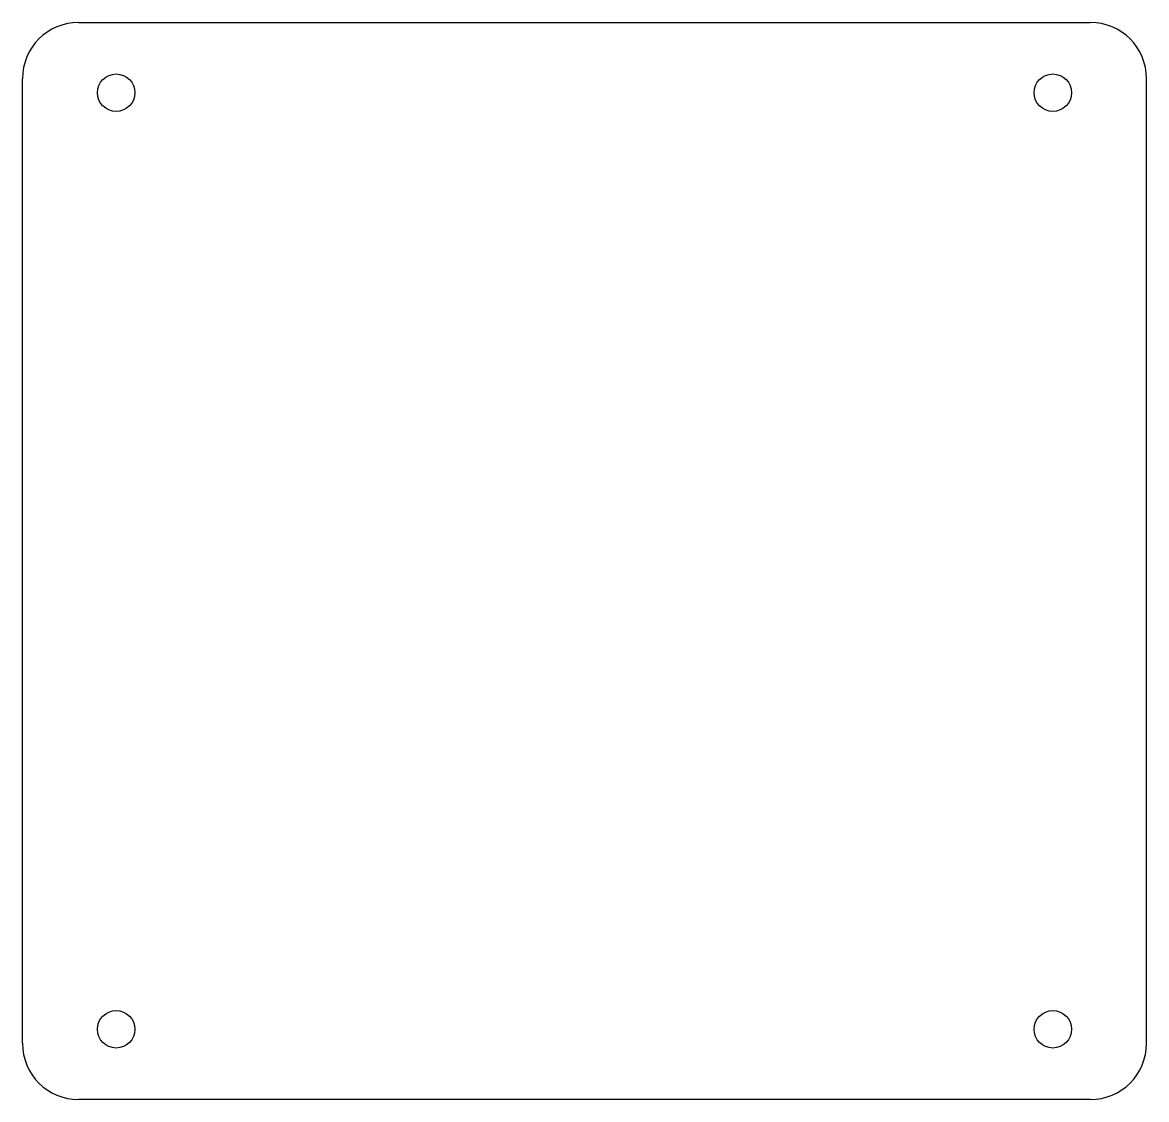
# Model space of a CAD drawing. Header units: millimetres. Extents: x 98 to 218, y 92 to 208.
import ezdxf

# ---------------------------------------------------------------- set-up
doc = ezdxf.new("R2010")
doc.units = ezdxf.units.MM
doc.layers.get('0').update_dxf_attribs({"lineweight": 25, "true_color": 0xffffff})

msp = doc.modelspace()

# ---------------------------------------------------------------- linework, layer by layer
for p, q in [((103.5, 207.5), (211.5, 207.5)), ((97.5, 98.5), (97.5, 201.5)), ((217.5, 98.5), (217.5, 201.5)), ((211.5, 92.5), (103.5, 92.5))]:
    msp.add_line(p, q)
for centre in [(107.5, 200), (207.5, 200), (107.5, 100), (207.5, 100)]:
    msp.add_circle(centre, 2)
for centre, start, end in [((103.5, 201.5), 90, 180), ((211.5, 201.5), 0, 90), ((103.5, 98.5), 180, 270), ((211.5, 98.5), 270, 0)]:
    msp.add_arc(centre, 6, start, end)

doc.saveas('drawing.dxf')
